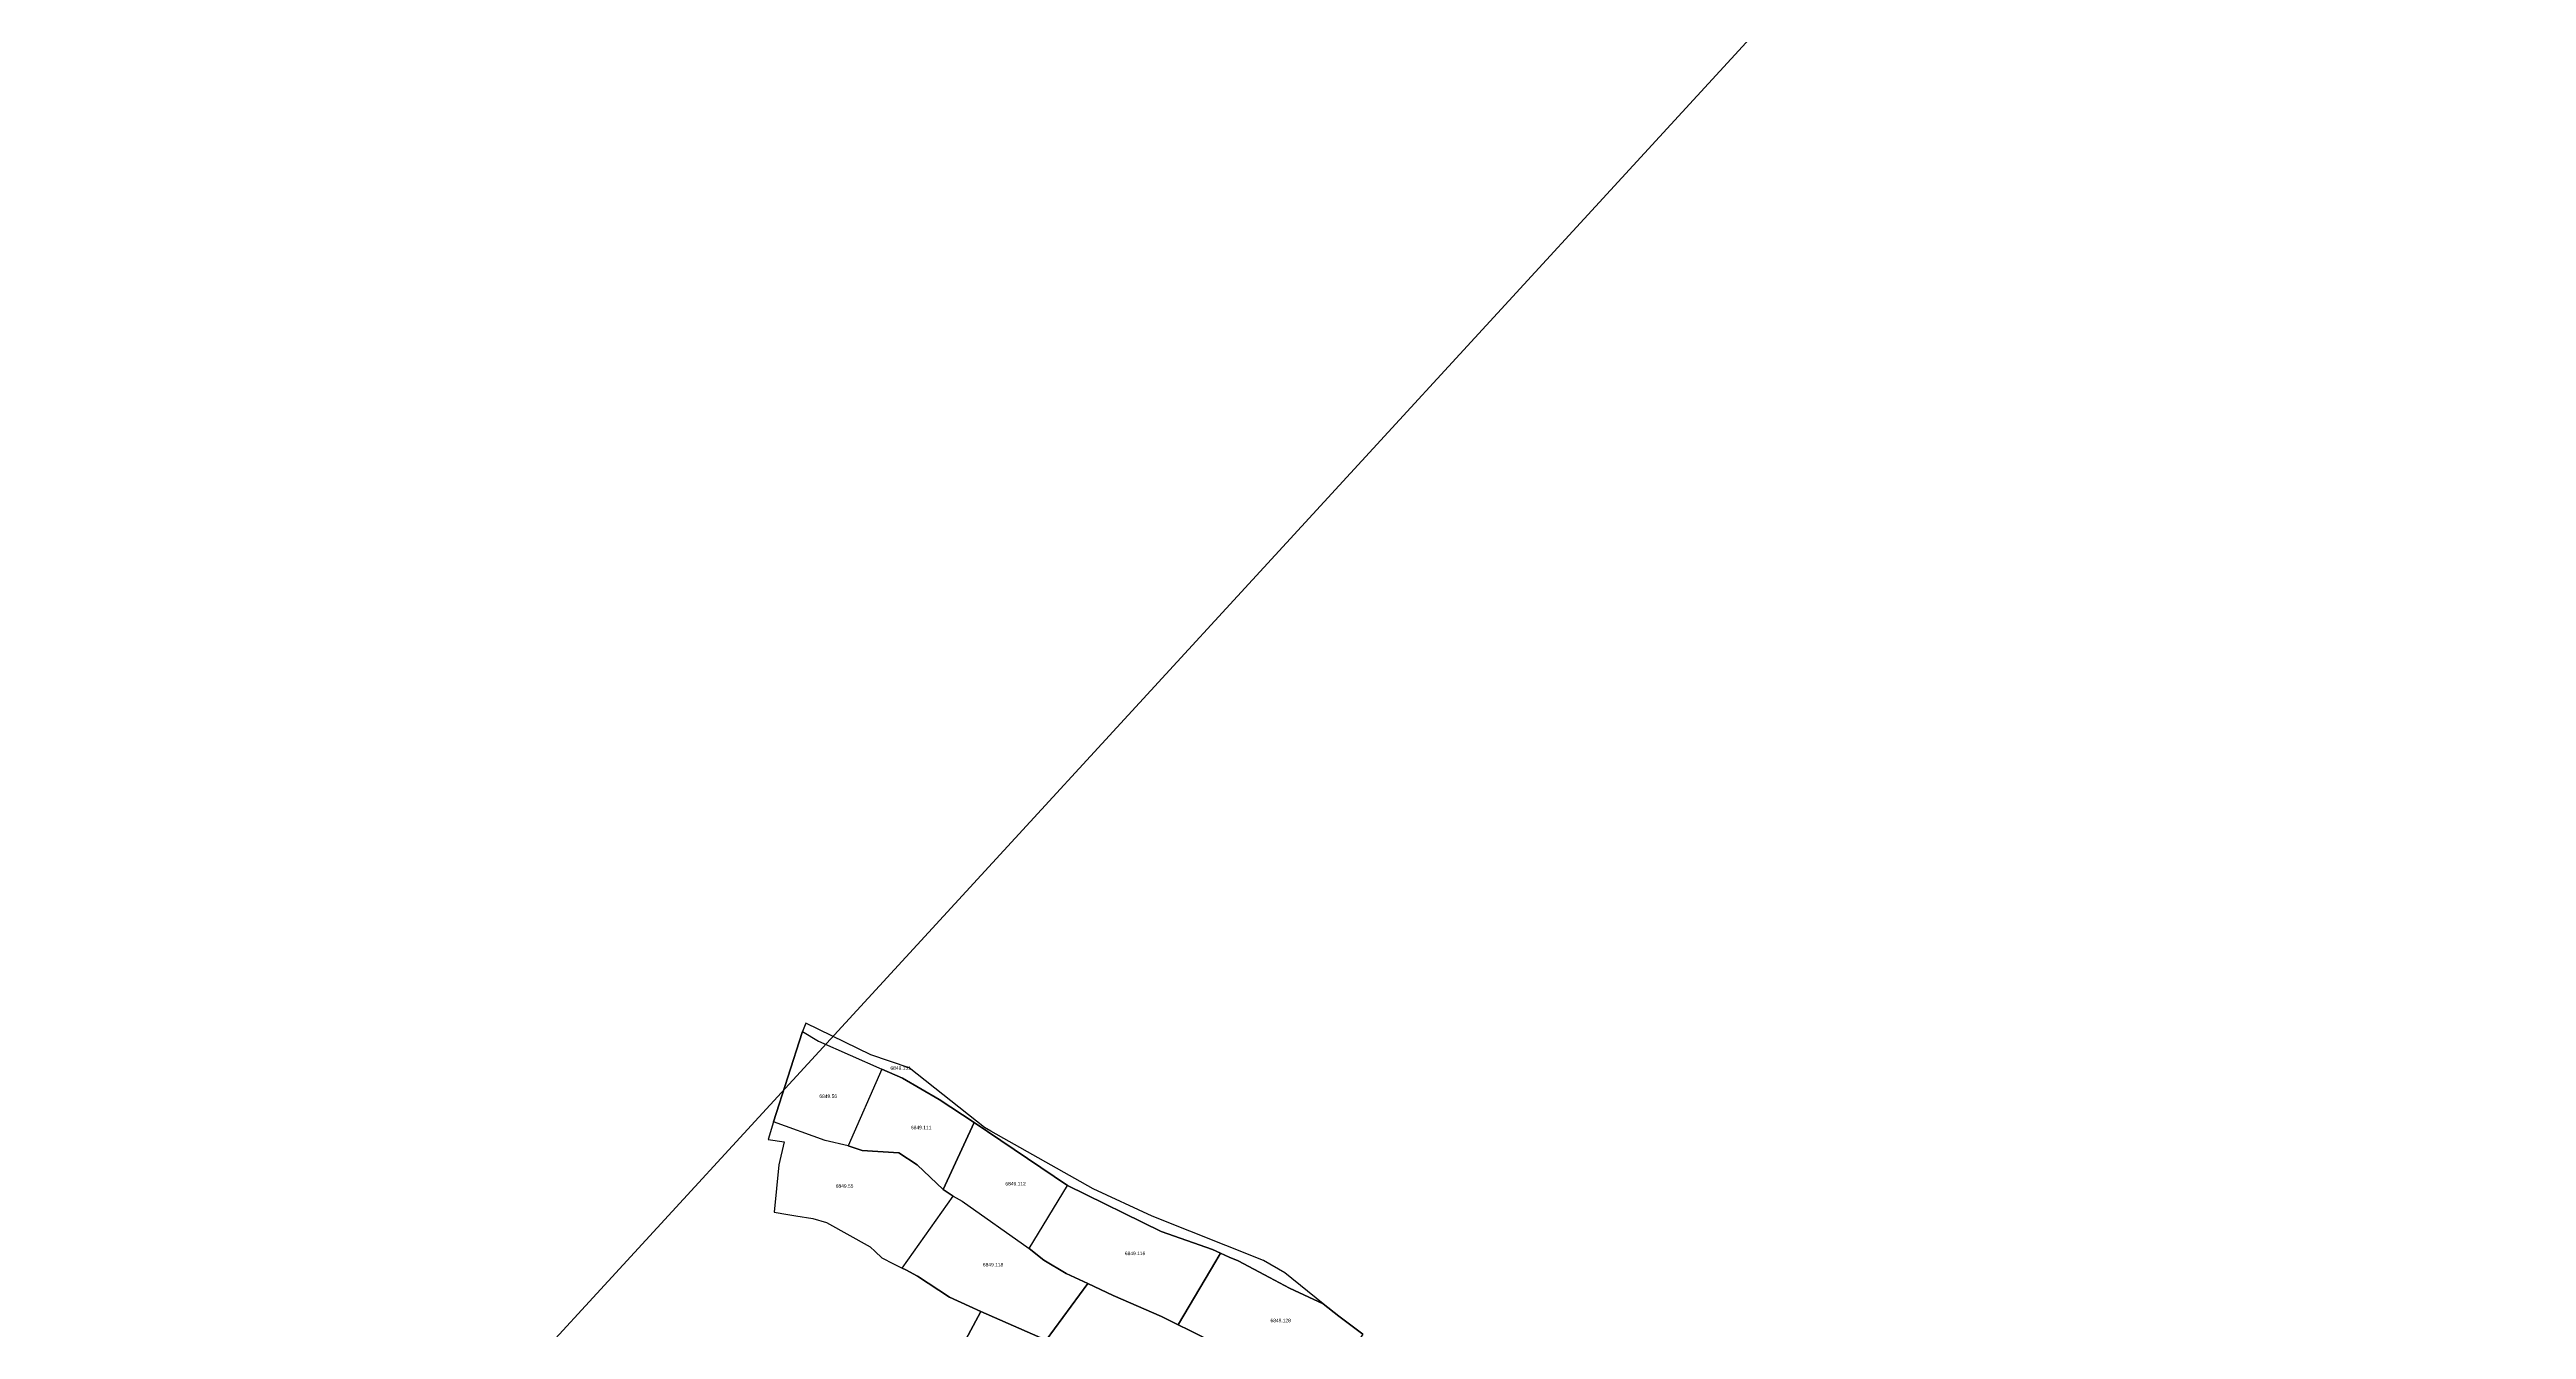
# Model space of a CAD drawing. Header units: metres. Extents: x 8504925 to 8509157, y 4588840 to 4591954.
# Drawn here: x 8506053 to 8506760, y 4589864 to 4590230 of the extents above; entities that cross this region are included whole.
import ezdxf

# ---------------------------------------------------------------- set-up
doc = ezdxf.new("R2010")
doc.units = ezdxf.units.M
for name, color, linetype in [('cad146', 7, 'Continuous'), ('cad176', 7, 'Continuous'), ('cad_cont_2', 7, 'Continuous'), ('cad_cont_3', 7, 'Continuous')]:
    doc.layers.add(name, color=color, linetype=linetype)
doc.styles.get("Standard").update_dxf_attribs({"font": 'arial.ttf'})

msp = doc.modelspace()

# ---------------------------------------------------------------- linework, layer by layer
msp.add_lwpolyline([(8505645, 4589261), (8507425, 4591198)])
at = {"layer": 'cad146'}
for points in [[(8506267.685, 4589949.369), (8506272.254, 4589946.589), (8506290.393, 4589938.651)], [(8506290.393, 4589938.651), (8506280.713, 4589916.702)], [(8506316.669, 4589923.401), (8506306.696, 4589929.946), (8506296.224, 4589936.022), (8506290.393, 4589938.651)], [(8506280.713, 4589916.702), (8506274.19, 4589918.3), (8506259.437, 4589923.566)], [(8506316.669, 4589923.401), (8506307.889, 4589904.296)], [(8506343.373, 4589905.44), (8506316.669, 4589923.401)], [(8506307.889, 4589904.296), (8506300.44, 4589911.282), (8506295.168, 4589914.73), (8506284.759, 4589915.401), (8506280.713, 4589916.702)], [(8506296.19, 4589881.81), (8506310.746, 4589902.397)], [(8506310.746, 4589902.397), (8506307.889, 4589904.296)], [(8506310.746, 4589902.397), (8506313.275, 4589900.929), (8506332.397, 4589887.433)], [(8506332.397, 4589887.433), (8506343.373, 4589905.44)], [(8506387.085, 4589886.077), (8506384.761, 4589887.136), (8506370.094, 4589892.29), (8506343.373, 4589905.44)], [(8506332.397, 4589887.433), (8506336.609, 4589884.062), (8506342.978, 4589880.341), (8506349.219, 4589877.483)], [(8506375.005, 4589865.624), (8506375.105, 4589865.792), (8506385.734, 4589883.788), (8506387.085, 4589886.077)], [(8506416.411, 4589871.681), (8506406.734, 4589876.103), (8506401.082, 4589879.13), (8506392.08, 4589883.95), (8506389.513, 4589884.935), (8506387.085, 4589886.077)], [(8506349.219, 4589877.483), (8506337.291, 4589861.302)], [(8506349.219, 4589877.483), (8506356.406, 4589873.993), (8506370.185, 4589867.991), (8506375.005, 4589865.624)], [(8506337.291, 4589861.302), (8506318.64, 4589869.44)], [(8506416.546, 4589846.688), (8506409.995, 4589849.544), (8506394.263, 4589855.956), (8506378.146, 4589864.146), (8506375.005, 4589865.624)]]:
    msp.add_lwpolyline(points, dxfattribs=at)
at = {"layer": 'cad176'}
for points in [[(8506267.685, 4589949.369), (8506267.586, 4589949.121), (8506259.437, 4589923.566)], [(8506416.411, 4589871.681), (8506405.455, 4589880.455), (8506399.354, 4589883.971), (8506367.541, 4589896.705), (8506350.744, 4589904.471), (8506321.479, 4589920.916), (8506319.619, 4589921.963), (8506298.111, 4589939.041), (8506287.174, 4589942.697), (8506268.658, 4589951.812), (8506267.685, 4589949.369)], [(8506259.437, 4589923.566), (8506257.931, 4589918.562), (8506262.486, 4589917.852), (8506260.925, 4589911.298), (8506259.64, 4589897.85), (8506263.523, 4589897.185), (8506265.761, 4589896.803), (8506270.685, 4589895.961), (8506274.58, 4589894.896), (8506287.045, 4589887.948), (8506288.45, 4589886.599), (8506290.35, 4589884.81), (8506293.72, 4589883.08), (8506296.19, 4589881.81)], [(8506296.19, 4589881.81), (8506297.18, 4589881.3), (8506300.57, 4589879.55), (8506309.67, 4589873.52), (8506315.24, 4589870.98), (8506318.64, 4589869.44)], [(8506427.669, 4589863.022), (8506420.83, 4589868.143), (8506416.411, 4589871.681)], [(8506318.64, 4589869.44), (8506310.72, 4589854.66)]]:
    msp.add_lwpolyline(points, dxfattribs=at)
at = {"layer": 'cad_cont_2'}
for points in [[(8506280.713, 4589916.702), (8506274.19, 4589918.3), (8506259.437, 4589923.566), (8506259.437, 4589923.566), (8506267.586, 4589949.121), (8506267.685, 4589949.369), (8506267.685, 4589949.369), (8506272.254, 4589946.589), (8506290.393, 4589938.651), (8506290.393, 4589938.651), (8506280.713, 4589916.702)], [(8506267.685, 4589949.369), (8506272.254, 4589946.589), (8506290.393, 4589938.651), (8506290.393, 4589938.651), (8506296.224, 4589936.022), (8506306.696, 4589929.946), (8506316.669, 4589923.401), (8506316.669, 4589923.401), (8506343.373, 4589905.44), (8506343.373, 4589905.44), (8506370.094, 4589892.29), (8506384.761, 4589887.136), (8506387.085, 4589886.077), (8506387.085, 4589886.077), (8506389.513, 4589884.935), (8506392.08, 4589883.95), (8506401.082, 4589879.13), (8506406.734, 4589876.103), (8506416.411, 4589871.681), (8506416.411, 4589871.681), (8506405.455, 4589880.455), (8506399.354, 4589883.971), (8506367.541, 4589896.705), (8506350.744, 4589904.471), (8506321.479, 4589920.916), (8506319.619, 4589921.963), (8506298.111, 4589939.041), (8506287.174, 4589942.697), (8506268.658, 4589951.812), (8506267.685, 4589949.369)], [(8506290.393, 4589938.651), (8506280.713, 4589916.702), (8506280.713, 4589916.702), (8506284.759, 4589915.401), (8506295.168, 4589914.73), (8506300.44, 4589911.282), (8506307.889, 4589904.296), (8506307.889, 4589904.296), (8506316.669, 4589923.401), (8506316.669, 4589923.401), (8506306.696, 4589929.946), (8506296.224, 4589936.022), (8506290.393, 4589938.651)], [(8506259.437, 4589923.566), (8506257.931, 4589918.562), (8506262.486, 4589917.852), (8506260.925, 4589911.298), (8506259.64, 4589897.85), (8506263.523, 4589897.185), (8506265.761, 4589896.803), (8506270.685, 4589895.961), (8506274.58, 4589894.896), (8506287.045, 4589887.948), (8506288.45, 4589886.599), (8506290.35, 4589884.81), (8506293.72, 4589883.08), (8506296.19, 4589881.81), (8506296.19, 4589881.81), (8506310.746, 4589902.397), (8506310.746, 4589902.397), (8506307.889, 4589904.296), (8506307.889, 4589904.296), (8506300.44, 4589911.282), (8506295.168, 4589914.73), (8506284.759, 4589915.401), (8506280.713, 4589916.702), (8506280.713, 4589916.702), (8506274.19, 4589918.3), (8506259.437, 4589923.566)], [(8506316.669, 4589923.401), (8506307.889, 4589904.296), (8506307.889, 4589904.296), (8506310.746, 4589902.397), (8506310.746, 4589902.397), (8506313.275, 4589900.929), (8506332.397, 4589887.433), (8506332.397, 4589887.433), (8506343.373, 4589905.44), (8506343.373, 4589905.44), (8506316.669, 4589923.401)], [(8506296.19, 4589881.81), (8506310.746, 4589902.397), (8506310.746, 4589902.397), (8506313.275, 4589900.929), (8506332.397, 4589887.433), (8506332.397, 4589887.433), (8506336.609, 4589884.062), (8506342.978, 4589880.341), (8506349.219, 4589877.483), (8506349.219, 4589877.483), (8506337.291, 4589861.302), (8506337.291, 4589861.302), (8506318.64, 4589869.44), (8506318.64, 4589869.44), (8506315.24, 4589870.98), (8506309.67, 4589873.52), (8506300.57, 4589879.55), (8506297.18, 4589881.3), (8506296.19, 4589881.81)], [(8506332.397, 4589887.433), (8506343.373, 4589905.44), (8506343.373, 4589905.44), (8506370.094, 4589892.29), (8506384.761, 4589887.136), (8506387.085, 4589886.077), (8506387.085, 4589886.077), (8506385.734, 4589883.788), (8506375.105, 4589865.792), (8506375.005, 4589865.624), (8506375.005, 4589865.624), (8506370.185, 4589867.991), (8506356.406, 4589873.993), (8506349.219, 4589877.483), (8506349.219, 4589877.483), (8506342.978, 4589880.341), (8506336.609, 4589884.062), (8506332.397, 4589887.433)], [(8506416.546, 4589846.688), (8506409.995, 4589849.544), (8506394.263, 4589855.956), (8506378.146, 4589864.146), (8506375.005, 4589865.624), (8506375.005, 4589865.624), (8506375.105, 4589865.792), (8506385.734, 4589883.788), (8506387.085, 4589886.077), (8506387.085, 4589886.077), (8506389.513, 4589884.935), (8506392.08, 4589883.95), (8506401.082, 4589879.13), (8506406.734, 4589876.103), (8506416.411, 4589871.681), (8506416.411, 4589871.681), (8506420.83, 4589868.143), (8506427.669, 4589863.022), (8506427.669, 4589863.022), (8506416.702, 4589846.922), (8506416.546, 4589846.688)], [(8506395.263, 4589819.263), (8506380.965, 4589827.726), (8506367.28, 4589834.281), (8506357.566, 4589840.636), (8506349.258, 4589849.099), (8506340.879, 4589859.149), (8506338.017, 4589860.981), (8506337.291, 4589861.302), (8506337.291, 4589861.302), (8506349.219, 4589877.483), (8506349.219, 4589877.483), (8506356.406, 4589873.993), (8506370.185, 4589867.991), (8506375.005, 4589865.624), (8506375.005, 4589865.624), (8506378.146, 4589864.146), (8506394.263, 4589855.956), (8506409.995, 4589849.544), (8506416.546, 4589846.688), (8506416.546, 4589846.688), (8506399.642, 4589823.142), (8506399.642, 4589823.142), (8506395.263, 4589819.263)], [(8506383.113, 4589806.13), (8506369.967, 4589812.788), (8506347.423, 4589825.136), (8506310.72, 4589854.66), (8506310.72, 4589854.66), (8506318.64, 4589869.44), (8506318.64, 4589869.44), (8506337.291, 4589861.302), (8506337.291, 4589861.302), (8506338.017, 4589860.981), (8506340.879, 4589859.149), (8506349.258, 4589849.099), (8506357.566, 4589840.636), (8506367.28, 4589834.281), (8506380.965, 4589827.726), (8506395.263, 4589819.263), (8506395.263, 4589819.263), (8506392.778, 4589817.156), (8506383.113, 4589806.13)]]:
    msp.add_lwpolyline(points, dxfattribs=at)
at = {"layer": 'cad_cont_3'}
msp.add_lwpolyline([(8506427.669, 4589863.022), (8506420.83, 4589868.143), (8506416.411, 4589871.681), (8506416.411, 4589871.681), (8506405.455, 4589880.455), (8506399.354, 4589883.971), (8506367.541, 4589896.705), (8506350.744, 4589904.471), (8506321.479, 4589920.916), (8506319.619, 4589921.963), (8506298.111, 4589939.041), (8506287.174, 4589942.697), (8506268.658, 4589951.812), (8506267.685, 4589949.369), (8506267.685, 4589949.369), (8506267.586, 4589949.121), (8506259.437, 4589923.566), (8506259.437, 4589923.566), (8506257.931, 4589918.562), (8506262.486, 4589917.852), (8506260.925, 4589911.298), (8506259.64, 4589897.85), (8506263.523, 4589897.185), (8506265.761, 4589896.803), (8506270.685, 4589895.961), (8506274.58, 4589894.896), (8506287.045, 4589887.948), (8506288.45, 4589886.599), (8506290.35, 4589884.81), (8506293.72, 4589883.08), (8506296.19, 4589881.81), (8506296.19, 4589881.81), (8506297.18, 4589881.3), (8506300.57, 4589879.55), (8506309.67, 4589873.52), (8506315.24, 4589870.98), (8506318.64, 4589869.44), (8506318.64, 4589869.44), (8506310.72, 4589854.66)], dxfattribs=at)

# ---------------------------------------------------------------- texts
at = {"layer": 'cad_cont_2'}
for s, p in [('6849.151', (8506292.806, 4589938.46)), ('6849.56', (8506272.499, 4589930.406)), ('6849.111', (8506298.681, 4589921.47)), ('6849.112', (8506325.627, 4589905.425)), ('6849.55', (8506277.179, 4589904.768)), ('6849.116', (8506359.75, 4589885.536)), ('6849.118', (8506319.201, 4589882.309)), ('6849.128', (8506401.335, 4589866.38))]:
    msp.add_text(s, height=1, dxfattribs=at).set_placement(p)

doc.saveas('drawing.dxf')
